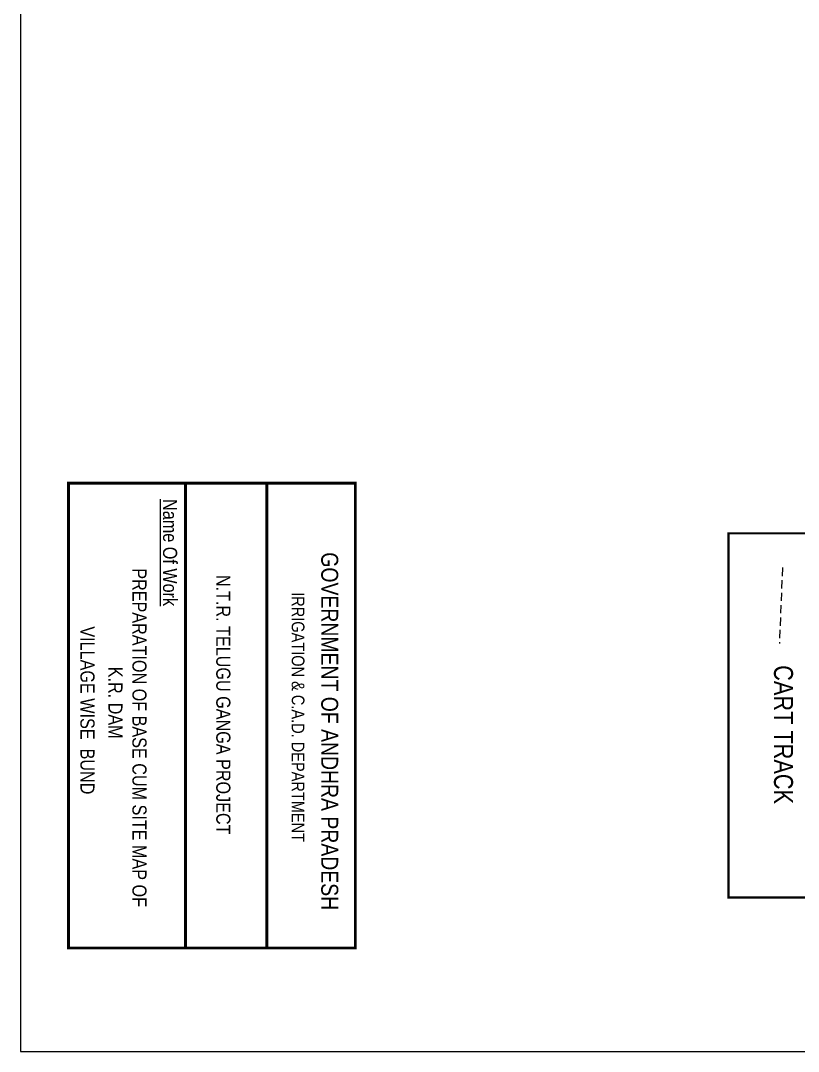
# Model space of a CAD drawing. Header units: inches. Extents: x 337143 to 343737, y 1590289 to 1599624.
# Drawn here: x 337143 to 339495, y 1590289 to 1593406 of the extents above; entities that cross this region are included whole.
import ezdxf

# ---------------------------------------------------------------- set-up
doc = ezdxf.new("R2010")
doc.units = ezdxf.units.IN
doc.header["$MEASUREMENT"] = 0
doc.linetypes.add('DASHED', pattern=[0.75, 0.5, -0.25])
for name, color, linetype in [('C LINE COO', 6, 'Continuous'), ('FRAME 025', 7, 'Continuous'), ('TITLEBLOCK', 7, 'Continuous')]:
    doc.layers.add(name, color=color, linetype=linetype)
doc.layers.add('ROAD', color=1, linetype='Continuous', lineweight=25)
doc.styles.add('ARIALN', font='ARIALN.TTF')

msp = doc.modelspace()

# ---------------------------------------------------------------- linework, layer by layer
at = {"layer": 'C LINE COO', "color": 0}
msp.add_lwpolyline([(337143.2, 1599624.3), (337143.2, 1590289), (343736.8, 1590289), (343736.8, 1599624.3), (337143.2, 1599624.3)], dxfattribs=at)
at = {"layer": 'FRAME 025', "lineweight": -3}
for points, const_width in [([(338155, 1592007.3), (338155, 1590601.8), (337287.9, 1590601.8), (337287.9, 1592007.3)], 8.54), ([(340659.1, 1591855.7), (340659.1, 1590754.2), (339283.5, 1590754.2), (339283.5, 1591855.7)], 6.7)]:
    msp.add_lwpolyline(points, close=True, dxfattribs=dict(at, const_width=const_width))
at = {"layer": 'FRAME 025', "lineweight": -3, "const_width": 8.54}
for points in [[(337287.9, 1592007.3), (337287.9, 1590601.8)], [(337641.7, 1592007.3), (337641.7, 1590601.8)], [(337887.5, 1592007.3), (337887.5, 1590601.8)]]:
    msp.add_lwpolyline(points, dxfattribs=at)
at = {"layer": 'ROAD', "color": 1, "linetype": 'DASHED', "ltscale": 50}
msp.add_lwpolyline([(339446.6, 1591752.6), (339446.3, 1591751.1), (339437.3, 1591522.9)], dxfattribs=at)

# ---------------------------------------------------------------- texts
at = {"layer": 'TITLEBLOCK', "extrusion": (0.004807, -0.000201441, 0.999988), "style": 'ARIALN'}
for s, height, p in [('%%UName Of Work', 42.692, (337569.9, 1591959.3, 1297)), ('GOVERNMENT OF ANDHRA PRADESH ', 51.231, (338048.2, 1591798.6, 1297.6)), ('PREPARATION OF BASE CUM SITE MAP OF ', 42.692, (337477.3, 1591750.2, 1296.6)), ('N.T.R. TELUGU GANGA PROJECT', 42.692, (337730.8, 1591730.3, 1297.8)), ('IRRIGATION & C.A.D. DEPARTMENT', 38.423, (337958.9, 1591678, 1297.6)), ('VILLAGE WISE  BUND', 42.692, (337320.1, 1591574.6, 1295.9)), ('K.R. DAM', 42.69, (337404.7, 1591452.5, 1296.3)), ('CART TRACK', 57.39, (339416.9, 1591457.1, 1311))]:
    msp.add_text(s, height=height, rotation=270, dxfattribs=at).set_placement(p)

doc.saveas('drawing.dxf')
